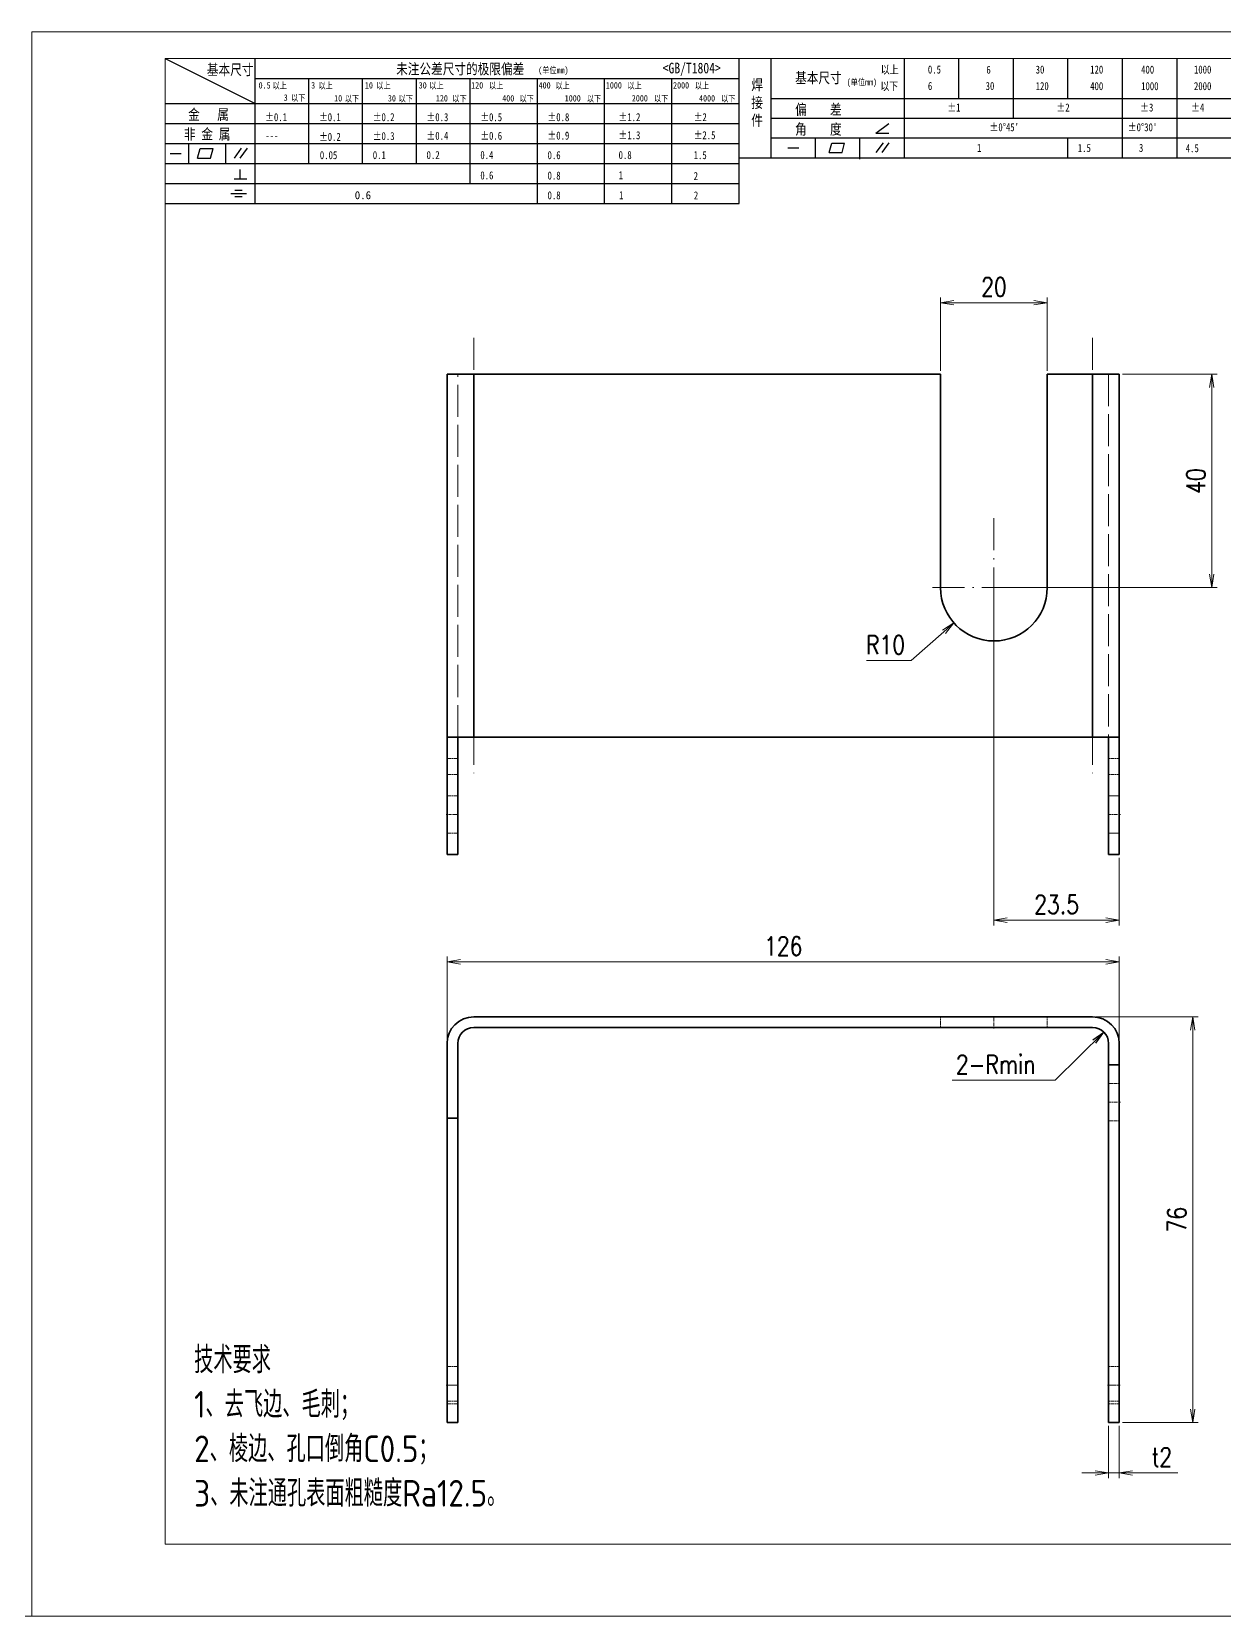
# Model space of a CAD drawing. Header units: millimetres. Extents: x 1333 to 359964, y -52803 to -5704.
# Drawn here: x 169497.1 to 169720.6, y -26401.6 to -26104.6 of the extents above; entities that cross this region are included whole.
import ezdxf

# ---------------------------------------------------------------- set-up
doc = ezdxf.new("R2010")
doc.units = ezdxf.units.MM
doc.header["$LTSCALE"] = 0.5
for name, pattern in [('AM_ISO02W050x2', [3.75, 3, -0.75]), ('AM_ISO08W050x2', [9, 6, -0.75, 1.5, -0.75]), ('DASHDOT', [18.5, 12, -3, 0.5, -3]), ('DASHED', [15, 12, -3])]:
    doc.linetypes.add(name, pattern=pattern)
for name, color, linetype, lineweight in [('中心线', 2, 'AM_ISO08W050x2', 18), ('图框', 7, 'Continuous', 18), ('标注线', 3, 'Continuous', 18), ('粗实线', 7, 'Continuous', 35), ('虚线', 1, 'AM_ISO02W050x2', 18)]:
    doc.layers.add(name, color=color, linetype=linetype, lineweight=lineweight)
doc.layers.add('图\\M+19E79\\M+195B6\\M+18E9A', color=7, linetype='Continuous')
doc.layers.add('打印-禁用', color=7, linetype='Continuous', lineweight=15, plot=False)
doc.styles.add('DIM', font='romans.shx', dxfattribs={"width": 0.8, "bigfont": 'bigfont.shx'})
doc.styles.add('国标', font='simfang.ttf', dxfattribs={"width": 0.8})
doc.styles.add('机械长仿宋', font='gbenor.shx', dxfattribs={"height": 1, "bigfont": 'gbcbig.shx'})
doc.dimstyles.new('DEH 1-1', dxfattribs={"dimtxt": 3.5, "dimasz": 2.5, "dimexe": 1, "dimexo": 0.625, "dimgap": 1.2, "dimtad": 1, "dimtoh": 1, "dimdsep": 46, "dimtxsty": 'DIM', "dimblk": 'OPEN', "dimcen": 0, "dimclrd": 8, "dimclre": 8, "dimclrt": 2, "dimazin": 2, "dimtfac": 0.5, "dimtmove": 0, "dimatfit": 3, "dimldrblk": 'OPEN', "dimfxl": 0, "dimtolj": 2, "dimlwd": 18, "dimlwe": 18, "dimarcsym": 0})
doc.dimstyles.new('DEH 1-1$0', dxfattribs={"dimtxt": 3.5, "dimasz": 2.5, "dimexe": 1, "dimexo": 0.625, "dimgap": 1.2, "dimtad": 1, "dimzin": 9, "dimdsep": 46, "dimtxsty": 'DIM', "dimblk": 'OPEN', "dimcen": 0, "dimclrd": 8, "dimclre": 8, "dimclrt": 2, "dimazin": 2, "dimtfac": 0.5, "dimtmove": 0, "dimatfit": 3, "dimldrblk": 'OPEN', "dimfxl": 0, "dimtolj": 2, "dimlwd": 18, "dimlwe": 18, "dimarcsym": 0})
doc.dimstyles.new('DEH 1-1$4', dxfattribs={"dimtxt": 3.5, "dimasz": 2.5, "dimexe": 1, "dimexo": 0.625, "dimgap": 1.2, "dimtad": 1, "dimtoh": 1, "dimdsep": 46, "dimtxsty": 'DIM', "dimblk": 'OPEN', "dimcen": 0, "dimclrd": 8, "dimclre": 8, "dimclrt": 2, "dimazin": 2, "dimtfac": 0.5, "dimtofl": 0, "dimtmove": 0, "dimatfit": 3, "dimldrblk": 'OPEN', "dimfxl": 0, "dimtolj": 2, "dimlwd": 18, "dimlwe": 18, "dimarcsym": 0})

# ---------------------------------------------------------------- blocks, each defined once
blk = doc.blocks.new('GZDEH零件A3图框V01版')
at = {"layer": '图\\M+19E79\\M+195B6\\M+18E9A', "color": 9}
for p, q in [((2882.49, -1554.46), (2899.37, -1562.92)), ((2899.37, -1581.67), (2899.37, -1554.46)), ((2990.09, -1581.67), (2990.09, -1554.46)), ((2996.09, -1573.08), (2996.09, -1554.46)), ((3021.09, -1561.98), (3021.09, -1554.46)), ((3031.31, -1561.98), (3031.31, -1554.46)), ((3041.53, -1561.98), (3041.53, -1554.46)), ((3051.75, -1561.98), (3051.75, -1554.46)), ((3061.98, -1561.98), (3061.98, -1554.46)), ((3072.2, -1561.98), (3072.2, -1554.46)), ((2899.37, -1558.24), (2990.09, -1558.24)), ((2909.45, -1574.17), (2909.45, -1558.24)), ((2919.53, -1574.17), (2919.53, -1558.24)), ((2929.61, -1574.17), (2929.61, -1558.24)), ((2939.69, -1577.92), (2939.69, -1558.24)), ((2952.29, -1581.67), (2952.29, -1558.24)), ((2964.89, -1581.67), (2964.89, -1558.24)), ((2977.49, -1581.67), (2977.49, -1558.24)), ((2996.09, -1561.98), (3113.09, -1561.98)), ((3021.09, -1573.08), (3021.09, -1561.98)), ((3041.53, -1565.68), (3041.53, -1561.98)), ((3061.98, -1573.08), (3061.98, -1561.98)), ((3072.2, -1573.08), (3072.2, -1561.98)), ((2882.49, -1562.92), (2990.09, -1562.92)), ((2882.49, -1566.67), (2990.09, -1566.67)), ((2996.09, -1565.68), (3113.09, -1565.68)), ((3015.75, -1568.51), (3018.15, -1566.66)), ((2882.49, -1570.42), (2990.09, -1570.42)), ((2886.92, -1574.12), (2886.92, -1570.42)), ((2893.91, -1574.12), (2893.91, -1570.42)), ((2996.09, -1569.38), (3113.09, -1569.38)), ((3004.42, -1573.08), (3004.42, -1569.38)), ((3006.97, -1572.12), (3007.45, -1570.33)), ((3007.45, -1570.33), (3009.86, -1570.33)), ((3009.39, -1572.12), (3009.86, -1570.33)), ((3012.75, -1573.08), (3012.75, -1569.38)), ((3015.75, -1568.51), (3018.15, -1568.51)), ((3015.81, -1572.12), (3017.15, -1570.26)), ((3016.89, -1572.12), (3018.23, -1570.26)), ((3051.75, -1573.08), (3051.75, -1569.38)), ((2883.43, -1572.27), (2885.49, -1572.27)), ((2888.59, -1573.16), (2889.07, -1571.37)), ((2888.59, -1573.16), (2891, -1573.16)), ((2889.07, -1571.37), (2891.48, -1571.37)), ((2891, -1573.16), (2891.48, -1571.37)), ((2895.52, -1573.16), (2896.85, -1571.3)), ((2896.6, -1573.16), (2897.94, -1571.3)), ((2990.09, -1573.08), (3113.09, -1573.08)), ((2999.26, -1571.23), (3001.32, -1571.23)), ((3006.97, -1572.12), (3009.39, -1572.12)), ((3012.75, -1573.33), (3012.75, -1573.08)), ((2882.49, -1574.17), (2990.09, -1574.17)), ((2895.42, -1577.05), (2897.81, -1577.05)), ((2896.58, -1577.05), (2896.58, -1575.28)), ((2882.49, -1577.92), (2990.09, -1577.92)), ((2894.79, -1579.77), (2897.77, -1579.77)), ((2895.57, -1579.17), (2896.92, -1579.17)), ((2882.49, -1581.67), (2990.09, -1581.67)), ((2895.57, -1580.37), (2896.93, -1580.37))]:
    blk.add_line(p, q, dxfattribs=at)
at = {"layer": '图框', "linetype": 'Continuous'}
for p, q in [((2882.49, -1554.46), (2882.49, -1832.96)), ((3272.49, -1554.46), (2882.49, -1554.46)), ((2882.49, -1832.96), (3272.49, -1832.96))]:
    blk.add_line(p, q, dxfattribs=at)
at = {"layer": '打印-禁用', "linetype": 'Continuous'}
for p, q in [((2857.49, -1549.46), (2857.49, -1846.46)), ((3277.49, -1549.46), (2857.49, -1549.46)), ((2857.49, -1846.46), (3277.49, -1846.46))]:
    blk.add_line(p, q, dxfattribs=at)
at = {"layer": '图\\M+19E79\\M+195B6\\M+18E9A', "color": 9, "style": '国标', "width": 0.8}
for s, height, p in [('基本尺寸', 2, (2890.33, -1557.58)), ('未注公差尺寸的极限偏差', 2, (2925.81, -1557.44)), ('<GB/T1804>', 2, (2975.78, -1557.27)), ('以上', 1.5, (3016.64, -1557.33)), ('0.5', 1.5, (3025.49, -1557.3)), ('6', 1.5, (3036.45, -1557.34)), ('30', 1.5, (3045.69, -1557.31)), ('120', 1.5, (3055.91, -1557.31)), ('400', 1.5, (3065.46, -1557.31)), ('1000', 1.5, (3075.36, -1557.31)), ('30', 1.2, (2930.04, -1560.11)), ('基本尺寸', 2, (3000.6, -1559.1)), ('以下', 1.5, (3016.58, -1560.43)), ('6', 1.5, (3025.49, -1560.38)), ('30', 1.5, (3036.31, -1560.39)), ('120', 1.5, (3045.69, -1560.41)), ('400', 1.5, (3055.91, -1560.41)), ('1000', 1.5, (3065.46, -1560.41)), ('2000', 1.5, (3075.36, -1560.41)), ('金   属', 2, (2886.82, -1565.98)), ('±0.1', 1.5, (2901.27, -1566.23)), ('±0.1', 1.5, (2911.35, -1566.23)), ('±0.2', 1.5, (2921.43, -1566.23)), ('±0.3', 1.5, (2931.51, -1566.23)), ('±0.5', 1.5, (2941.59, -1566.23)), ('±0.8', 1.5, (2954.19, -1566.23)), ('±1.2', 1.5, (2967.51, -1566.23)), ('±2', 1.5, (2981.58, -1566.23)), ('偏    差', 2, (3000.6, -1565.04)), ('±1', 1.5, (3029.16, -1564.42)), ('±2', 1.5, (3049.61, -1564.42)), ('±3', 1.5, (3065.3, -1564.42)), ('±4', 1.5, (3074.85, -1564.42)), ('非 金 属', 2, (2886.02, -1569.65)), ('±0.3', 1.5, (2921.43, -1569.77)), ('±0.4', 1.5, (2931.51, -1569.71)), ('±0.6', 1.5, (2941.59, -1569.71)), ('±0.9', 1.5, (2954.19, -1569.68)), ('±1.3', 1.5, (2967.51, -1569.62)), ('±2.5', 1.5, (2981.58, -1569.61)), ('角    度', 2, (3000.6, -1568.74)), ("±0%%D45'", 1.5, (3037.06, -1568.12)), ("±0%%D30'", 1.5, (3062.98, -1568.12)), ('---', 1.5, (2901.27, -1569.65)), ('±0.2', 1.5, (2911.35, -1569.92)), ('1', 1.5, (3034.69, -1571.98)), ('1.5', 1.5, (3053.59, -1572.01)), ('3', 1.5, (3065.05, -1571.98)), ('4.5', 1.5, (3073.82, -1572.05)), ('0.1', 1.5, (2921.43, -1573.34)), ('0.2', 1.5, (2931.51, -1573.33)), ('0.4', 1.5, (2941.59, -1573.33)), ('0.6', 1.5, (2954.19, -1573.35)), ('0.8', 1.5, (2967.51, -1573.33)), ('1.5', 1.5, (2981.58, -1573.34)), ('0.6', 1.5, (2941.59, -1577.14)), ('0.8', 1.5, (2954.19, -1577.17)), ('1', 1.5, (2967.51, -1577.12)), ('2', 1.5, (2981.58, -1577.26)), ('0.8', 1.5, (2954.19, -1580.87)), ('1', 1.5, (2967.59, -1580.86)), ('2', 1.5, (2981.62, -1580.89))]:
    blk.add_text(s, height=height, dxfattribs=at).set_placement(p)
at = {"layer": '图\\M+19E79\\M+195B6\\M+18E9A', "color": 9, "lineweight": 15, "style": '国标', "width": 0.8}
for s, p in [('(单位mm)', (2952.44, -1557.27)), ('0.5', (2900.03, -1560.11)), ('以上', (2902.64, -1560.16)), ('3', (2909.88, -1560.11)), ('以上', (2911.25, -1560.16)), ('10', (2919.96, -1560.11)), ('以上', (2922.09, -1560.16)), ('以上', (2932.02, -1560.16)), ('120', (2939.88, -1560.11)), ('以上', (2943.21, -1560.16)), ('400', (2952.52, -1560.11)), ('以上', (2955.68, -1560.16)), ('1000', (2965.12, -1560.11)), ('以上', (2969.16, -1560.16)), ('2000', (2977.72, -1560.11)), ('以上', (2981.8, -1560.16)), ('(单位mm)', (3010.27, -1559.51)), ('3', (2904.73, -1562.41)), ('以下', (2906.1, -1562.46)), ('10', (2914.19, -1562.54)), ('以下', (2916.18, -1562.59)), ('30', (2924.27, -1562.54)), ('以下', (2926.26, -1562.59)), ('120', (2933.26, -1562.54)), ('以下', (2936.34, -1562.59)), ('400', (2945.7, -1562.54)), ('以下', (2948.94, -1562.59)), ('1000', (2957.41, -1562.54)), ('以下', (2961.54, -1562.59)), ('2000', (2969.99, -1562.54)), ('以下', (2974.14, -1562.59)), ('4000', (2982.59, -1562.54)), ('以下', (2986.74, -1562.59))]:
    blk.add_text(s, height=1.2, dxfattribs=at).set_placement(p)
at = {"layer": '图\\M+19E79\\M+195B6\\M+18E9A', "color": 9, "lineweight": 13, "style": '国标'}
blk.add_text('0.6', height=1.5, dxfattribs=at).set_placement((2918.05, -1580.85))
at = {"layer": '图\\M+19E79\\M+195B6\\M+18E9A', "color": 9, "style": '国标'}
for s, insert, char_height, width, attachment_point in [('焊\\P接\\P件', (2992.39, -1558.41), 2, 3.1877, 1), ('0.05', (2911.51, -1573.37), 1.5, 5.1982, 7)]:
    blk.add_mtext(s, dxfattribs=dict(at, insert=insert, char_height=char_height, width=width, attachment_point=attachment_point))
blk = doc.blocks.new('DEH A3')
at = {"layer": '图框'}
blk.add_blockref('GZDEH零件A3图框V01版', (-2857.49, 1846.46), dxfattribs=at)
blk = doc.blocks.new('_Open')
at = {"color": 0, "linetype": 'ByBlock', "lineweight": -2}
for p, q in [((-1, 0.17), (0, 0)), ((-1, -0.17), (0, 0)), ((0, 0), (-1, 0))]:
    blk.add_line(p, q, dxfattribs=at)
blk = doc.blocks.new('*D176')
at = {"layer": 'Defpoints', "color": 0, "transparency": 16777216}
for p in [(169700.93, -26168.75), (169718.25, -26168.75), (169677.43, -26208.75)]:
    blk.add_point(p, dxfattribs=at)
at = {"layer": '标注线', "color": 8, "lineweight": 18, "transparency": 16777216}
for p, q in [((169701.56, -26168.75), (169719.25, -26168.75)), ((169718.25, -26206.25), (169718.25, -26171.25)), ((169678.06, -26208.75), (169719.25, -26208.75))]:
    blk.add_line(p, q, dxfattribs=at)
at = {"layer": '标注线', "color": 8, "lineweight": 18, "transparency": 16777216, "xscale": 2.5, "yscale": 2.5, "zscale": 2.5}
for p, rotation in [((169718.25, -26168.75), 90), ((169718.25, -26208.75), 270)]:
    blk.add_blockref('_Open', p, dxfattribs=dict(at, rotation=rotation))
at = {"layer": '标注线', "color": 2, "transparency": 16777216, "insert": (169715.3, -26188.75), "char_height": 3.5, "attachment_point": 5, "rotation": 90, "style": 'DIM'}
blk.add_mtext('\\A2;40', dxfattribs=at)
blk = doc.blocks.new('*D177')
at = {"layer": 'Defpoints', "color": 0, "transparency": 16777216}
for p in [(169677.43, -26208.75), (169700.93, -26258.75), (169700.93, -26271.06)]:
    blk.add_point(p, dxfattribs=at)
at = {"layer": '标注线', "color": 8, "lineweight": 18, "transparency": 16777216}
for p, q in [((169677.43, -26209.37), (169677.43, -26272.06)), ((169700.93, -26259.37), (169700.93, -26272.06)), ((169679.93, -26271.06), (169698.43, -26271.06))]:
    blk.add_line(p, q, dxfattribs=at)
at = {"layer": '标注线', "color": 8, "lineweight": 18, "transparency": 16777216, "xscale": 2.5, "yscale": 2.5, "zscale": 2.5, "rotation": 180}
blk.add_blockref('_Open', (169677.43, -26271.06), dxfattribs=at)
at = {"layer": '标注线', "color": 8, "lineweight": 18, "transparency": 16777216, "xscale": 2.5, "yscale": 2.5, "zscale": 2.5}
blk.add_blockref('_Open', (169700.93, -26271.06), dxfattribs=at)
at = {"layer": '标注线', "color": 2, "transparency": 16777216, "insert": (169689.18, -26268.11), "char_height": 3.5, "attachment_point": 5, "style": 'DIM'}
blk.add_mtext('\\A2;23.5', dxfattribs=at)
blk = doc.blocks.new('*D178')
at = {"layer": 'Defpoints', "color": 0, "transparency": 16777216}
for p in [(169667.43, -26155.34), (169667.43, -26168.75), (169687.43, -26168.75)]:
    blk.add_point(p, dxfattribs=at)
at = {"layer": '标注线', "color": 8, "lineweight": 18, "transparency": 16777216}
for p, q in [((169667.43, -26168.12), (169667.43, -26154.34)), ((169684.93, -26155.34), (169669.93, -26155.34)), ((169687.43, -26168.12), (169687.43, -26154.34))]:
    blk.add_line(p, q, dxfattribs=at)
at = {"layer": '标注线', "color": 8, "lineweight": 18, "transparency": 16777216, "xscale": 2.5, "yscale": 2.5, "zscale": 2.5, "rotation": 180}
blk.add_blockref('_Open', (169667.43, -26155.34), dxfattribs=at)
at = {"layer": '标注线', "color": 8, "lineweight": 18, "transparency": 16777216, "xscale": 2.5, "yscale": 2.5, "zscale": 2.5}
blk.add_blockref('_Open', (169687.43, -26155.34), dxfattribs=at)
at = {"layer": '标注线', "color": 2, "transparency": 16777216, "insert": (169677.43, -26152.39), "char_height": 3.5, "attachment_point": 5, "style": 'DIM'}
blk.add_mtext('\\A2;20', dxfattribs=at)
blk = doc.blocks.new('*D179')
at = {"layer": 'Defpoints', "color": 0, "transparency": 16777216}
for p in [(169677.43, -26208.75), (169669.93, -26215.36)]:
    blk.add_point(p, dxfattribs=at)
at = {"layer": '标注线', "color": 8, "lineweight": 18, "transparency": 16777216}
for p, q in [((169661.92, -26222.41), (169668.05, -26217.01)), ((169653.52, -26222.41), (169661.92, -26222.41))]:
    blk.add_line(p, q, dxfattribs=at)
at = {"layer": '标注线', "color": 8, "lineweight": 18, "transparency": 16777216, "xscale": 2.5, "yscale": 2.5, "zscale": 2.5, "rotation": 41.37328693985305}
blk.add_blockref('_Open', (169669.93, -26215.36), dxfattribs=at)
at = {"layer": '标注线', "color": 2, "transparency": 16777216, "insert": (169657.12, -26219.46), "char_height": 3.5, "attachment_point": 5, "style": 'DIM'}
blk.add_mtext('\\A2;R10', dxfattribs=at)
blk = doc.blocks.new('*D180')
at = {"layer": 'Defpoints', "color": 0, "transparency": 16777216}
for p in [(169695.93, -26289.2), (169714.7, -26289.2), (169700.93, -26365.2)]:
    blk.add_point(p, dxfattribs=at)
at = {"layer": '标注线', "color": 8, "lineweight": 18, "transparency": 16777216}
for p, q in [((169696.56, -26289.2), (169715.7, -26289.2)), ((169714.7, -26362.7), (169714.7, -26291.7)), ((169701.56, -26365.2), (169715.7, -26365.2))]:
    blk.add_line(p, q, dxfattribs=at)
at = {"layer": '标注线', "color": 8, "lineweight": 18, "transparency": 16777216, "xscale": 2.5, "yscale": 2.5, "zscale": 2.5}
for p, rotation in [((169714.7, -26289.2), 90), ((169714.7, -26365.2), 270)]:
    blk.add_blockref('_Open', p, dxfattribs=dict(at, rotation=rotation))
at = {"layer": '标注线', "color": 2, "transparency": 16777216, "insert": (169711.75, -26327.2), "char_height": 3.5, "attachment_point": 5, "rotation": 90, "style": 'DIM'}
blk.add_mtext('\\A2;76', dxfattribs=at)
blk = doc.blocks.new('*D181')
at = {"layer": 'Defpoints', "color": 0, "transparency": 16777216}
for p in [(169698.93, -26365.2), (169700.93, -26365.2), (169700.93, -26374.68)]:
    blk.add_point(p, dxfattribs=at)
at = {"layer": '标注线', "color": 8, "lineweight": 18, "transparency": 16777216}
for p, q in [((169698.93, -26365.83), (169698.93, -26375.68)), ((169700.93, -26365.83), (169700.93, -26375.68)), ((169696.43, -26374.68), (169693.93, -26374.68)), ((169698.93, -26374.68), (169700.93, -26374.68)), ((169703.43, -26374.68), (169711.93, -26374.68))]:
    blk.add_line(p, q, dxfattribs=at)
at = {"layer": '标注线', "color": 8, "lineweight": 18, "transparency": 16777216, "xscale": 2.5, "yscale": 2.5, "zscale": 2.5}
blk.add_blockref('_Open', (169698.93, -26374.68), dxfattribs=at)
at = {"layer": '标注线', "color": 8, "lineweight": 18, "transparency": 16777216, "xscale": 2.5, "yscale": 2.5, "zscale": 2.5, "rotation": 180}
blk.add_blockref('_Open', (169700.93, -26374.68), dxfattribs=at)
at = {"layer": '标注线', "color": 2, "transparency": 16777216, "insert": (169708.93, -26371.73), "char_height": 3.5, "attachment_point": 5, "style": 'DIM'}
blk.add_mtext('\\A2;t2', dxfattribs=at)
blk = doc.blocks.new('*D182')
at = {"layer": 'Defpoints', "color": 0, "transparency": 16777216}
for p in [(169574.93, -26278.88), (169574.93, -26294.2), (169700.93, -26294.2)]:
    blk.add_point(p, dxfattribs=at)
at = {"layer": '标注线', "color": 8, "lineweight": 18, "transparency": 16777216}
for p, q in [((169574.93, -26293.58), (169574.93, -26277.88)), ((169700.93, -26293.58), (169700.93, -26277.88)), ((169698.43, -26278.88), (169577.43, -26278.88))]:
    blk.add_line(p, q, dxfattribs=at)
at = {"layer": '标注线', "color": 8, "lineweight": 18, "transparency": 16777216, "xscale": 2.5, "yscale": 2.5, "zscale": 2.5, "rotation": 180}
blk.add_blockref('_Open', (169574.93, -26278.88), dxfattribs=at)
at = {"layer": '标注线', "color": 8, "lineweight": 18, "transparency": 16777216, "xscale": 2.5, "yscale": 2.5, "zscale": 2.5}
blk.add_blockref('_Open', (169700.93, -26278.88), dxfattribs=at)
at = {"layer": '标注线', "color": 2, "transparency": 16777216, "insert": (169637.93, -26275.93), "char_height": 3.5, "attachment_point": 5, "style": 'DIM'}
blk.add_mtext('\\A2;126', dxfattribs=at)

msp = doc.modelspace()

# ---------------------------------------------------------------- linework, layer by layer
at = {"layer": '中心线', "linetype": 'DASHDOT'}
for p, q in [((169579.93, -26161.947), (169579.93, -26243.548)), ((169695.93, -26161.947), (169695.93, -26243.548)), ((169677.43, -26195.747), (169677.43, -26221.747)), ((169690.43, -26208.747), (169664.43, -26208.747))]:
    msp.add_line(p, q, dxfattribs=at)
at = {"layer": '中心线', "linetype": 'DASHDOT', "ltscale": 0.060001}
for p, q in [((169574.73, -26251.247), (169577.13, -26251.247)), ((169574.73, -26358.2), (169577.13, -26358.2))]:
    msp.add_line(p, q, dxfattribs=at)
at = {"layer": '中心线', "linetype": 'DASHDOT', "ltscale": 0.060015}
for p, q in [((169701.13, -26251.247), (169698.73, -26251.247)), ((169701.13, -26305.2), (169698.73, -26305.2))]:
    msp.add_line(p, q, dxfattribs=at)
at = {"layer": '中心线', "linetype": 'DASHDOT', "ltscale": 0.06}
for p, q in [((169677.43, -26291.4), (169677.43, -26289)), ((169698.73, -26358.2), (169701.13, -26358.2))]:
    msp.add_line(p, q, dxfattribs=at)
at = {"layer": '标注线'}
msp.add_line((160574.502, -26401.55), (179981.94, -26401.55), dxfattribs=at)
at = {"layer": '粗实线', "ltscale": 0.125}
for p, q in [((169574.93, -26168.747), (169579.93, -26168.747)), ((169695.93, -26168.747), (169700.93, -26168.747)), ((169574.93, -26236.747), (169579.93, -26236.747)), ((169695.93, -26236.747), (169700.93, -26236.747))]:
    msp.add_line(p, q, dxfattribs=at)
at = {"layer": '粗实线'}
for p, q in [((169574.93, -26168.747), (169574.93, -26236.747)), ((169651.93, -26168.747), (169579.93, -26168.747)), ((169579.93, -26236.747), (169579.93, -26168.747)), ((169667.43, -26208.747), (169667.43, -26168.747)), ((169687.43, -26168.747), (169687.43, -26208.747)), ((169695.93, -26168.747), (169695.93, -26236.747)), ((169700.93, -26168.747), (169700.93, -26236.747)), ((169574.93, -26258.747), (169574.93, -26236.747)), ((169576.93, -26258.747), (169576.93, -26236.747)), ((169607.93, -26236.747), (169579.93, -26236.747)), ((169695.93, -26236.747), (169607.93, -26236.747)), ((169698.93, -26258.747), (169698.93, -26236.747)), ((169700.93, -26258.747), (169700.93, -26236.747)), ((169607.93, -26289.2), (169579.93, -26289.2)), ((169695.93, -26289.2), (169607.93, -26289.2)), ((169607.93, -26291.2), (169579.93, -26291.2)), ((169695.93, -26291.2), (169607.93, -26291.2)), ((169698.93, -26365.2), (169698.93, -26298.2)), ((169700.93, -26365.2), (169700.93, -26298.2)), ((169574.93, -26365.2), (169574.93, -26308.2)), ((169576.93, -26365.2), (169576.93, -26308.2))]:
    msp.add_line(p, q, dxfattribs=at)
at = {"layer": '粗实线', "ltscale": 0.3875}
msp.add_line((169667.43, -26168.747), (169651.93, -26168.747), dxfattribs=at)
at = {"layer": '粗实线', "ltscale": 0.1125}
msp.add_line((169691.93, -26168.747), (169687.43, -26168.747), dxfattribs=at)
at = {"layer": '粗实线', "ltscale": 0.1}
for p, q in [((169695.93, -26168.747), (169691.93, -26168.747)), ((169698.93, -26298.2), (169698.93, -26294.2)), ((169700.93, -26298.2), (169700.93, -26294.2))]:
    msp.add_line(p, q, dxfattribs=at)
at = {"layer": '粗实线', "ltscale": 0.05}
for p, q in [((169574.93, -26258.747), (169576.93, -26258.747)), ((169698.93, -26258.747), (169700.93, -26258.747)), ((169698.93, -26298.2), (169700.93, -26298.2)), ((169574.93, -26308.2), (169576.93, -26308.2)), ((169574.93, -26365.2), (169576.93, -26365.2)), ((169698.93, -26365.2), (169700.93, -26365.2))]:
    msp.add_line(p, q, dxfattribs=at)
at = {"layer": '粗实线', "ltscale": 0.35}
for p, q in [((169574.93, -26308.2), (169574.93, -26294.2)), ((169576.93, -26308.2), (169576.93, -26294.2))]:
    msp.add_line(p, q, dxfattribs=at)
at = {"layer": '粗实线'}
for centre, radius, start, end in [((169677.43, -26208.747), 10, 180, 0), ((169579.93, -26294.2), 5, 90, 180), ((169695.93, -26294.2), 5, 360, 90), ((169579.93, -26294.2), 3, 90, 180), ((169695.93, -26294.2), 3, 0, 90)]:
    msp.add_arc(centre, radius, start, end, dxfattribs=at)
at = {"layer": '虚线', "linetype": 'DASHED'}
for p, q in [((169576.93, -26236.747), (169576.93, -26168.747)), ((169579.93, -26236.747), (169579.93, -26168.747)), ((169695.93, -26236.747), (169695.93, -26168.747)), ((169698.93, -26168.747), (169698.93, -26236.747))]:
    msp.add_line(p, q, dxfattribs=at)
at = {"layer": '虚线', "linetype": 'DASHED', "ltscale": 0.05}
for p, q in [((169574.93, -26240.747), (169576.93, -26240.747)), ((169698.93, -26240.747), (169700.93, -26240.747)), ((169574.93, -26243.747), (169576.93, -26243.747)), ((169698.93, -26243.747), (169700.93, -26243.747)), ((169574.93, -26247.747), (169576.93, -26247.747)), ((169700.93, -26247.747), (169698.93, -26247.747)), ((169698.93, -26247.747), (169700.93, -26247.747)), ((169574.93, -26254.747), (169576.93, -26254.747)), ((169700.93, -26254.747), (169698.93, -26254.747)), ((169698.93, -26254.747), (169700.93, -26254.747)), ((169667.43, -26289.2), (169667.43, -26291.2)), ((169687.43, -26289.2), (169687.43, -26291.2)), ((169700.93, -26301.7), (169698.93, -26301.7)), ((169700.93, -26308.7), (169698.93, -26308.7)), ((169574.93, -26354.7), (169576.93, -26354.7)), ((169698.93, -26354.7), (169700.93, -26354.7)), ((169574.93, -26358.2), (169576.93, -26358.2)), ((169698.93, -26358.2), (169700.93, -26358.2)), ((169574.93, -26361.2), (169576.93, -26361.2)), ((169574.93, -26361.7), (169576.93, -26361.7)), ((169698.93, -26361.2), (169700.93, -26361.2)), ((169698.93, -26361.7), (169700.93, -26361.7))]:
    msp.add_line(p, q, dxfattribs=at)

# ---------------------------------------------------------------- block references
at = {"layer": '图框'}
msp.add_blockref('DEH A3', (169497.058, -26401.55), dxfattribs=at)

# ---------------------------------------------------------------- texts
at = {"layer": '标注线', "color": 2, "insert": (169685.195, -26299.866), "char_height": 3.5, "attachment_point": 9, "style": 'DIM'}
msp.add_mtext('\\A2;2-Rmin', dxfattribs=at)
at = {"layer": '标注线', "color": 2, "insert": (169527.512, -26380.994), "char_height": 5, "width": 114.82461, "attachment_point": 7, "style": '机械长仿宋'}
msp.add_mtext('\\A2;技术要求\\P1、去飞边、毛刺；\\P2、棱边、孔口倒角C0.5；\\P3、未注通孔表面粗糙度Ra12.5。', dxfattribs=at)

# ---------------------------------------------------------------- dimensions: what is measured, and where the dimension line sits
at = {"layer": '标注线'}
for base, p1, p2, picture, middle in [((169667.43, -26155.338), (169687.43, -26168.747), (169667.43, -26168.747), '*D178', (169677.43, -26152.388)), ((169700.93, -26271.059), (169677.43, -26208.747), (169700.93, -26258.747), '*D177', (169689.18, -26268.109)), ((169574.93, -26278.876), (169700.93, -26294.2), (169574.93, -26294.2), '*D182', (169637.93, -26275.926))]:
    dim = msp.add_linear_dim(base=base, p1=p1, p2=p2, dimstyle='DEH 1-1$0', dxfattribs=at)
    dim.commit()
    dim.dimension.update_dxf_attribs({"geometry": picture, "text_midpoint": middle})
for base, p1, p2, picture, middle in [((169718.252, -26168.747), (169677.43, -26208.747), (169700.93, -26168.747), '*D176', (169715.302, -26188.747)), ((169714.704, -26289.2), (169700.93, -26365.2), (169695.93, -26289.2), '*D180', (169711.754, -26327.2))]:
    dim = msp.add_linear_dim(base=base, p1=p1, p2=p2, angle=90, dimstyle='DEH 1-1$0', dxfattribs=at)
    dim.commit()
    dim.dimension.update_dxf_attribs({"geometry": picture, "text_midpoint": middle})
dim = msp.add_radius_dim(center=(169677.43, -26208.747), mpoint=(169669.926, -26215.357), dimstyle='DEH 1-1$4', dxfattribs=at)
dim.commit()
dim.dimension.update_dxf_attribs({"geometry": '*D179', "text_midpoint": (169657.123, -26222.405), "dimtype": 164})
dim = msp.add_linear_dim(base=(169700.93, -26374.678), p1=(169698.93, -26365.2), p2=(169700.93, -26365.2), text='t<>', dimstyle='DEH 1-1$0', dxfattribs=at)
dim.commit()
dim.dimension.update_dxf_attribs({"geometry": '*D181', "text_midpoint": (169708.93, -26371.728)})

# ---------------------------------------------------------------- leaders
at = {"layer": '标注线', "annotation_type": 0, "has_hookline": 1, "hookline_direction": 1, "text_width": 15.6}
msp.add_leader([(169698.052, -26292.079), (169688.895, -26301.066), (169686.395, -26301.066)], dimstyle='DEH 1-1', override={"dimgap": 1.2, "dimtad": 1}, dxfattribs=at)

doc.saveas('drawing.dxf')
